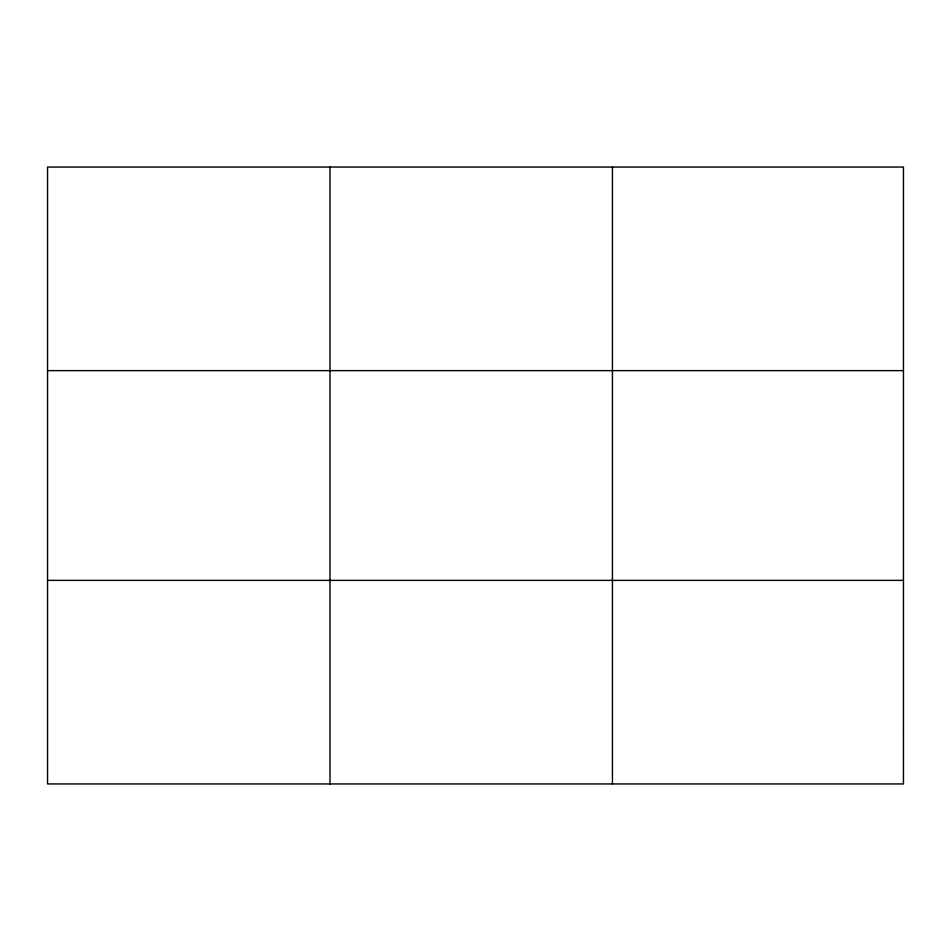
<?xml version="1.0" encoding="UTF-8"?>
<svg xmlns="http://www.w3.org/2000/svg" width="951" height="951" viewBox="0 0 951 951"><rect width="100%" height="100%" fill="white"/><g stroke="black" fill="none" stroke-linecap="round" stroke-linejoin="round"><path stroke-width="1.43" d="M329.997 783.945L329.997 167.055M612.444 783.945L612.444 167.055M47.55 370.628L903.45 370.628M47.55 580.372L903.45 580.372M903.45 733.055L903.45 783.945L47.55 783.945L47.55 167.055L903.45 167.055L903.45 733.055"/></g></svg>
